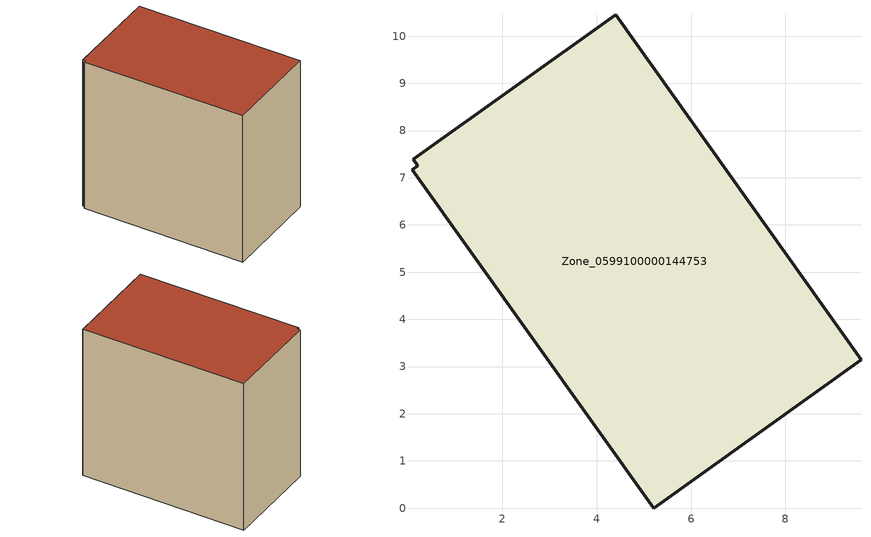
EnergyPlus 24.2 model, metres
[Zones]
Zone_0599100000144753
 floor ground (C_G): 0.11,7.39 4.4,10.45 9.6,3.14 5.21,0 0.1,7.17 0.2,7.25 z0
 wall outside (C_F): 9.6,3.14 4.4,10.45 0.11,7.39 0.2,7.25 0.1,7.17 5.21,0 9.6,3.14 z0:8.48
 roof outside (C_R): 4.4,10.45 0.11,7.39 0.2,7.25 0.1,7.17 5.21,0 9.6,3.14 z8.48
[BUILDING]
Pand.0599100000144753: North Axis=0; Terrain=City; Loads Convergence Tolerance Value=0.04; Temperature Convergence Tolerance Value=0.4; Solar Distribution=FullExterior; Maximum Number of Warmup Days=25; Minimum Number of Warmup Days=1
[Site:Location]
Rotterdam.The.Hague.AP_ZH_NLD Design_Conditions: Latitude=51.96; Longitude=4.45; Time Zone=1; Elevation=-4.5
[SITE:GROUNDTEMPERATURE:BUILDINGSURFACE]
18, 18, 18, 18, 18, 18, 18, 18, 18, 18, 18, 18
[MATERIAL] Thermal Absorptance=0.9; Solar Absorptance=0.7; Visible Absorptance=0.7
Name | Roughness | Thickness | Conductivity | Density | Specific Heat
G.TI.1975-1991 | MediumSmooth | 0.15 | 0.288461 | 540 | 1210
F.TI.1975-1991 | Rough | 0.3 | 0.230769 | 1920 | 840
R.TI.1975-1991 | MediumRough | 0.2 | 0.153846 | 1500 | 1000
[CONSTRUCTION]
C_G: G.TI.1975-1991
C_F: F.TI.1975-1991
C_R: R.TI.1975-1991
[ZONE]
Zone_0599100000144753: Type=1; Multiplier=1; Ceiling Height=Autocalculate; Volume=Autocalculate; Floor Area=autocalculate; Part of Total Floor Area=Yes
[ZONEINFILTRATION:DESIGNFLOWRATE]
Infil_Zone_0599100000144753: Zone or ZoneList or Space or SpaceList=Zone_0599100000144753; Schedule=AlwaysOn; Design Flow Rate Calculation Method=Flow/Area; Flow Rate per Floor Area=0.003; Constant Term Coefficient=1; Temperature Term Coefficient=0; Velocity Term Coefficient=0; Velocity Squared Term Coefficient=0
[HVACTEMPLATE:ZONE:IDEALLOADSAIRSYSTEM]
Zone_0599100000144753: Maximum Heating Supply Air Temperature=50; Minimum Cooling Supply Air Temperature=13; Maximum Heating Supply Air Humidity Ratio=0.0156; Minimum Cooling Supply Air Humidity Ratio=0.0077; Heating Limit=NoLimit; Cooling Limit=NoLimit; Dehumidification Control Type=ConstantSensibleHeatRatio; Cooling Sensible Heat Ratio=0.7; Dehumidification Setpoint=60; Humidification Control Type=None; Humidification Setpoint=30; Outdoor Air Method=None; Outdoor Air Flow Rate per Person=0.00944; Outdoor Air Flow Rate per Zone Floor Area=0; Outdoor Air Flow Rate per Zone=0; Demand Controlled Ventilation Type=None; Outdoor Air Economizer Type=NoEconomizer; Heat Recovery Type=None; Sensible Heat Recovery Effectiveness=0.7; Latent Heat Recovery Effectiveness=0.65
[ZONECONTROL:THERMOSTAT]
ThermostatControl_Zone_0599100000144753: Zone or ZoneList=Zone_0599100000144753; Control Type Schedule=DualSetpointControlType; Control 1=Thermostat_Zone_0599100000144753; Temperature Difference Between Cutout And Setpoint=0
[THERMOSTATSETPOINT:DUALSETPOINT]
Thermostat_Zone_0599100000144753: Heating Setpoint Temperature Schedule=HeatingSetpoint_Zone_0599100000144753; Cooling Setpoint Temperature Schedule=CoolingSetpoint_Zone_0599100000144753
[SCHEDULE:COMPACT]
HeatingSetpoint_Zone_0599100000144753: Through: 12/31, For: AllDays, Until: 24:00, 21
CoolingSetpoint_Zone_0599100000144753: Through: 12/31, For: AllDays, Until: 24:00, 24
DualSetpointControlType: Through: 12/31, For: AllDays, Until: 24:00, 4
AlwaysOn: Through: 12/31, For: AllDays, Until: 24:00, 1
